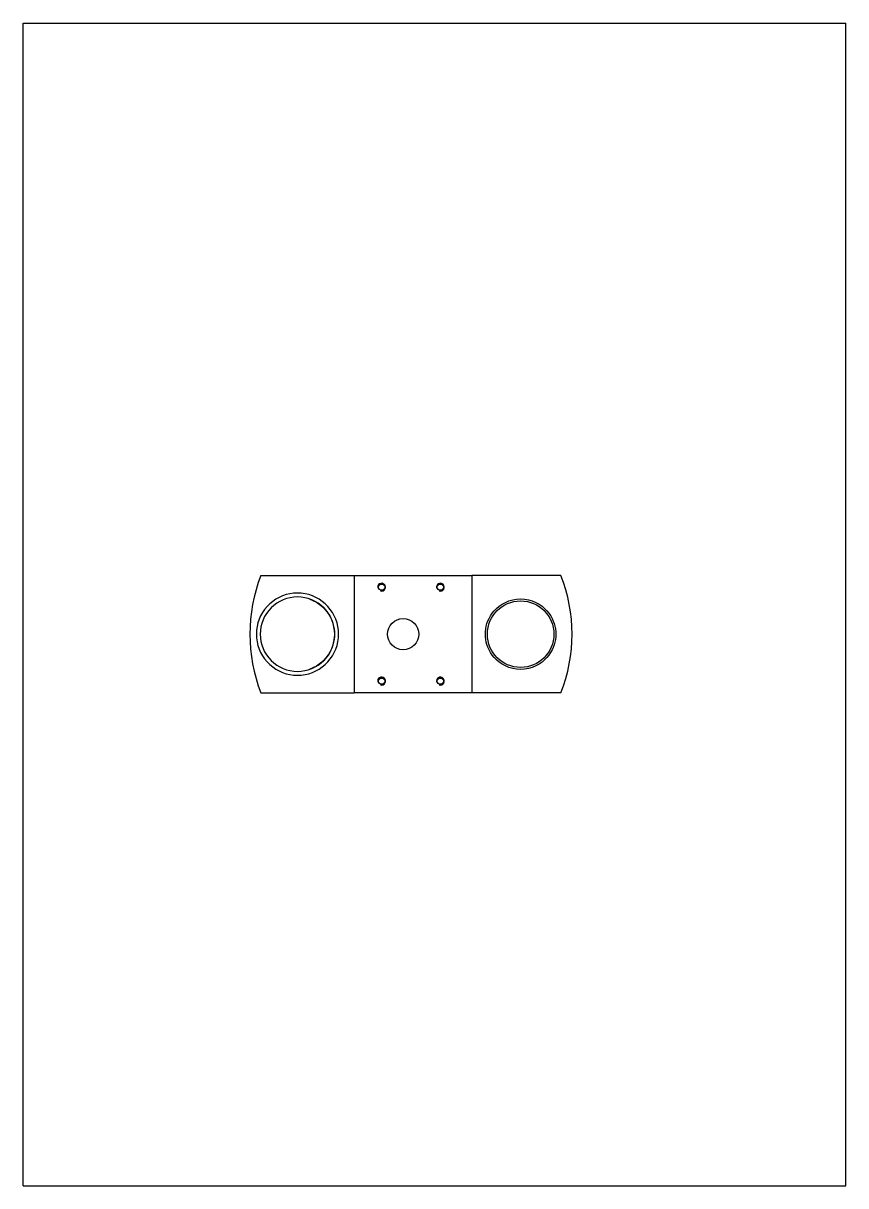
# Model space of a CAD drawing. Extents: x 0 to 210, y 0 to 297.
import ezdxf

# ---------------------------------------------------------------- set-up
doc = ezdxf.new("R2010")
doc.units = 0
doc.header["$LTSCALE"] = 19.36
doc.layers.get('0').update_dxf_attribs({"linetype": 'CONTINUOUS'})
doc.layers.add('AXES', color=7, linetype='CONTINUOUS')

msp = doc.modelspace()

# ---------------------------------------------------------------- linework, layer by layer
at = {"color": 7, "linetype": 'CONTINUOUS'}
for p, q in [((0, 0), (0, 297)), ((0, 297), (210, 297)), ((210, 0), (210, 297)), ((84.49, 155.92), (84.49, 125.92)), ((84.49, 155.92), (114.49, 155.92)), ((114.49, 125.92), (84.49, 125.92)), ((0, 0), (210, 0))]:
    msp.add_line(p, q, dxfattribs=at)
for points in [[(70.01, 151.42), (69.04, 151.38), (68.08, 151.24), (67.14, 151.02), (66.22, 150.71), (65.33, 150.32), (64.49, 149.85), (63.69, 149.3), (62.94, 148.68), (62.25, 148), (61.63, 147.25), (61.09, 146.45), (60.61, 145.6), (60.22, 144.72), (59.91, 143.8), (59.69, 142.85), (59.56, 141.9), (59.51, 140.92)], [(70.01, 150.42), (69.08, 150.38), (68.16, 150.24), (67.25, 150.01), (66.38, 149.7), (65.53, 149.3), (64.73, 148.82), (63.98, 148.27), (63.29, 147.64), (62.67, 146.95), (62.11, 146.2), (61.63, 145.4), (61.23, 144.56), (60.92, 143.68), (60.69, 142.78), (60.56, 141.86), (60.51, 140.92)], [(80.51, 140.92), (80.47, 141.9), (80.33, 142.85), (80.11, 143.8), (79.8, 144.72), (79.41, 145.6), (78.94, 146.45), (78.39, 147.25), (77.77, 148), (77.09, 148.68), (76.34, 149.3), (75.54, 149.85), (74.69, 150.32), (73.81, 150.71), (72.89, 151.02), (71.94, 151.24), (70.98, 151.38), (70.01, 151.42)], [(79.51, 140.92), (79.46, 141.86), (79.33, 142.78), (79.1, 143.68), (78.79, 144.56), (78.39, 145.4), (77.91, 146.2), (77.35, 146.95), (76.73, 147.64), (76.04, 148.27), (75.29, 148.82), (74.49, 149.3), (73.65, 149.7), (72.77, 150.01), (71.86, 150.24), (70.94, 150.38), (70.01, 150.42)], [(73.03, 149.92), (73.05, 149.92), (73.12, 149.89)], [(73.23, 149.85), (73.37, 149.8), (73.56, 149.73), (73.78, 149.63), (74.02, 149.52), (74.3, 149.39), (74.58, 149.24), (74.89, 149.06), (75.22, 148.85), (75.56, 148.61), (75.93, 148.33), (76.31, 148.01), (76.71, 147.63), (77.11, 147.2), (77.51, 146.71), (77.89, 146.18), (78.24, 145.61), (78.56, 144.99), (78.84, 144.35), (79.07, 143.68), (79.25, 142.99), (79.38, 142.29), (79.45, 141.6), (79.48, 140.92)], [(59.51, 140.92), (59.56, 139.95), (59.69, 138.99), (59.91, 138.05), (60.22, 137.13), (60.61, 136.24), (61.09, 135.4), (61.63, 134.6), (62.25, 133.85), (62.94, 133.16), (63.69, 132.54), (64.49, 132), (65.33, 131.52), (66.22, 131.13), (67.14, 130.82), (68.08, 130.6), (69.04, 130.47), (70.01, 130.42)], [(60.51, 140.92), (60.56, 139.99), (60.69, 139.07), (60.92, 138.16), (61.23, 137.29), (61.63, 136.44), (62.11, 135.64), (62.67, 134.9), (63.29, 134.21), (63.98, 133.58), (64.73, 133.02), (65.53, 132.54), (66.38, 132.15), (67.25, 131.83), (68.16, 131.61), (69.08, 131.47), (70.01, 131.42)], [(70.01, 131.42), (70.94, 131.47), (71.86, 131.61), (72.77, 131.83), (73.65, 132.15), (74.49, 132.54), (75.29, 133.02), (76.04, 133.58), (76.73, 134.21), (77.35, 134.9), (77.91, 135.64), (78.39, 136.44), (78.79, 137.29), (79.1, 138.16), (79.33, 139.07), (79.46, 139.99), (79.51, 140.92)], [(70.01, 130.42), (70.98, 130.47), (71.94, 130.6), (72.89, 130.82), (73.81, 131.13), (74.69, 131.52), (75.54, 132), (76.34, 132.54), (77.09, 133.16), (77.77, 133.85), (78.39, 134.6), (78.94, 135.4), (79.41, 136.24), (79.8, 137.13), (80.11, 138.05), (80.33, 138.99), (80.47, 139.95), (80.51, 140.92)], [(79.48, 140.92), (79.45, 140.25), (79.38, 139.56), (79.25, 138.86), (79.07, 138.17), (78.84, 137.5), (78.57, 136.86), (78.25, 136.25), (77.9, 135.67), (77.52, 135.14), (77.12, 134.65), (76.72, 134.22), (76.32, 133.84), (75.93, 133.52), (75.57, 133.24), (75.22, 133), (74.89, 132.79), (74.59, 132.61), (74.3, 132.46), (74.03, 132.33), (73.78, 132.21), (73.56, 132.12), (73.38, 132.05), (73.23, 131.99)], [(73.12, 131.95), (73.05, 131.93), (73.03, 131.92)]]:
    msp.add_lwpolyline(points, dxfattribs=at)
at = {"layer": 'AXES', "color": 7, "linetype": 'CONTINUOUS'}
for p, q in [((60.69, 155.92), (84.49, 155.92)), ((114.49, 155.92), (114.49, 125.92)), ((137.29, 155.92), (114.49, 155.92)), ((60.69, 125.92), (84.49, 125.92)), ((137.29, 125.92), (114.49, 125.92))]:
    msp.add_line(p, q, dxfattribs=at)
for points in [[(126.99, 131.92), (125.96, 131.98), (124.97, 132.15), (124.01, 132.43), (123.11, 132.8), (122.28, 133.25), (121.53, 133.77), (120.86, 134.33), (120.27, 134.94), (119.75, 135.57), (119.31, 136.23), (118.94, 136.89), (118.64, 137.56), (118.4, 138.24), (118.22, 138.91), (118.09, 139.58), (118.02, 140.26), (117.99, 140.93), (118.02, 141.6), (118.09, 142.27), (118.22, 142.94), (118.4, 143.62), (118.64, 144.29), (118.95, 144.96), (119.32, 145.63), (119.76, 146.28), (120.27, 146.91), (120.86, 147.52), (121.53, 148.08), (122.28, 148.59), (123.11, 149.04), (124.01, 149.41), (124.97, 149.69), (125.96, 149.86), (126.99, 149.92)], [(126.99, 149.92), (128.02, 149.86), (129.01, 149.69), (129.97, 149.41), (130.87, 149.04), (131.7, 148.59), (132.45, 148.08), (133.12, 147.51), (133.71, 146.91), (134.23, 146.27), (134.67, 145.62), (135.04, 144.95), (135.34, 144.28), (135.58, 143.61), (135.76, 142.93), (135.89, 142.26), (135.97, 141.59), (135.99, 140.92), (135.96, 140.25), (135.89, 139.57), (135.76, 138.9), (135.58, 138.23), (135.34, 137.55), (135.03, 136.88), (134.66, 136.22), (134.22, 135.56), (133.71, 134.93), (133.12, 134.33), (132.45, 133.77), (131.7, 133.25), (130.87, 132.8), (129.97, 132.43), (129.01, 132.15), (128.02, 131.98), (126.99, 131.92)]]:
    msp.add_lwpolyline(points, dxfattribs=at)
for centre, radius in [((91.49, 152.92), 0.8), ((106.49, 152.92), 0.8), ((126.99, 140.92), 8.5), ((96.99, 140.92), 4), ((91.49, 128.92), 0.8), ((106.49, 128.92), 0.8)]:
    msp.add_circle(centre, radius, dxfattribs=at)
for centre, radius, start, end in [((98.99, 140.92), 41.14, 158.6144, 201.3856), ((98.99, 140.92), 41.14, 338.6144, 21.3856), ((91.49, 152.92), 1, 255, 195), ((106.49, 152.92), 1, 255, 195), ((91.49, 128.92), 1, 255, 195), ((106.49, 128.92), 1, 255, 195)]:
    msp.add_arc(centre, radius, start, end, dxfattribs=at)

doc.saveas('drawing.dxf')
